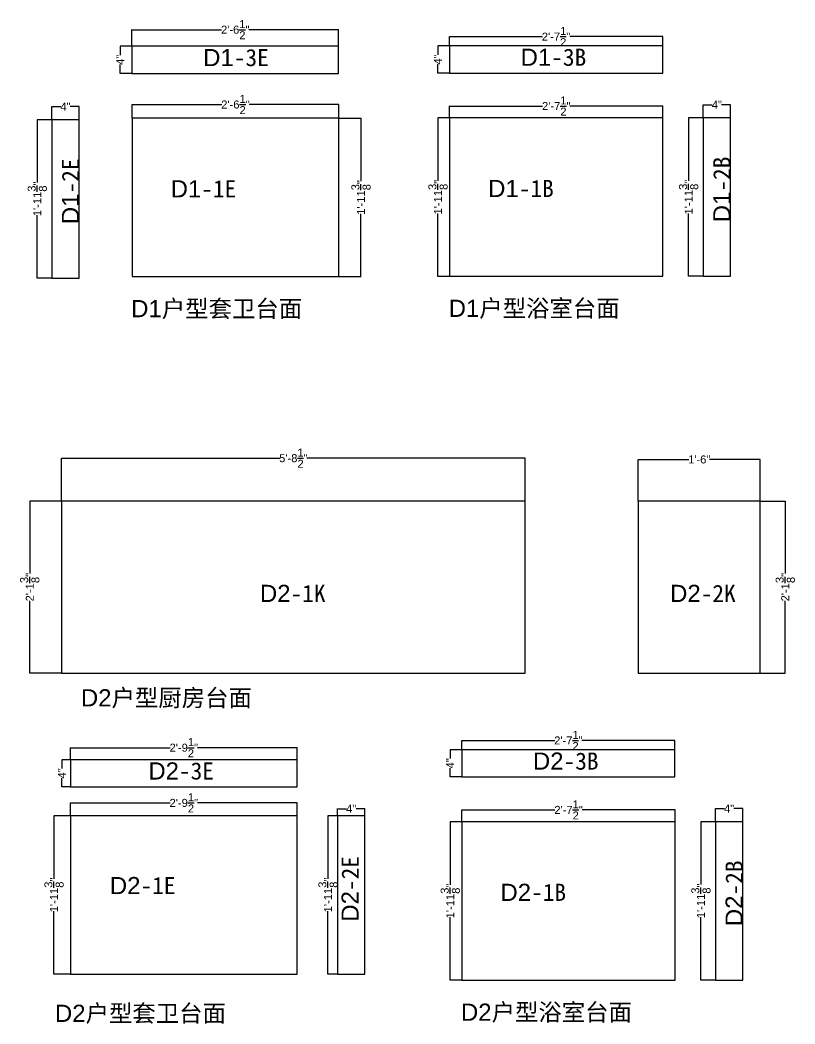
# Model space of a CAD drawing. Header units: inches. Extents: x -997106 to 39633, y -30199 to 1961.
# Drawn here: x 1271 to 4178, y -26053 to -22289 of the extents above; entities that cross this region are included whole.
import ezdxf

# ---------------------------------------------------------------- set-up
doc = ezdxf.new("R2010")
doc.units = ezdxf.units.IN
doc.header["$MEASUREMENT"] = 0
doc.layers.get('Defpoints').update_dxf_attribs({"color": 3})
doc.layers.add('编号', color=10, linetype='Continuous', plot=False)
doc.styles.get("Standard").update_dxf_attribs({"font": 'arial.ttf'})
doc.dimstyles.get("Standard").update_dxf_attribs({"dimtxt": 30, "dimasz": 1, "dimexe": 0.18, "dimexo": 0.0625, "dimgap": 0.09, "dimtad": 0, "dimtoh": 1, "dimdec": 4, "dimlfac": 0.03937, "dimzin": 0, "dimdsep": 46, "dimlunit": 4, "dimtxsty": 'Standard', "dimblk": 'ARCHTICK', "dimcen": 1, "dimadec": 0, "dimazin": 0, "dimtfac": 1, "dimtdec": 4, "dimtix": 1, "dimtofl": 0, "dimtmove": 2, "dimatfit": 3, "dimldrblk": 'ARCHTICK', "dimfxl": 1, "dimtolj": 1, "dimtzin": 0, "dimarcsym": 0})

# ---------------------------------------------------------------- blocks, each defined once
blk = doc.blocks.new('_ArchTick')
at = {"color": 0, "linetype": 'ByBlock', "const_width": 0.15}
blk.add_lwpolyline([(-0.5, -0.5), (0.5, 0.5)], dxfattribs=at)
blk = doc.blocks.new('*D432')
at = {"color": 0, "lineweight": -2, "transparency": 16777216}
for p, q in [((1426.1, -24092.4), (1426.1, -23931.2)), ((1426.1, -23931.4), (2245.2, -23931.4)), ((3166.1, -23931.4), (2347, -23931.4)), ((3166.1, -24092.4), (3166.1, -23931.2))]:
    blk.add_line(p, q, dxfattribs=at)
at = {"layer": 'Defpoints', "color": 0, "transparency": 16777216}
for p in [(3166.1, -23931.4), (1426.1, -24092.5), (3166.1, -24092.5)]:
    blk.add_point(p, dxfattribs=at)
at = {"color": 0, "lineweight": -2, "transparency": 16777216, "rotation": 180}
blk.add_blockref('_ArchTick', (1426.1, -23931.4), dxfattribs=at)
at = {"color": 0, "lineweight": -2, "transparency": 16777216}
blk.add_blockref('_ArchTick', (3166.1, -23931.4), dxfattribs=at)
at = {"color": 0, "transparency": 16777216, "insert": (2296.1, -23931.4), "char_height": 30, "attachment_point": 5}
blk.add_mtext('\\A1;5\'-8{\\H1x;\\S1/2;}"', dxfattribs=at)
blk = doc.blocks.new('*D433')
at = {"color": 0, "lineweight": -2, "transparency": 16777216}
for p, q in [((1426.1, -24092.5), (1306.9, -24092.5)), ((1307.1, -24092.5), (1307.1, -24363.9)), ((1307.1, -24737.5), (1307.1, -24466.1)), ((1426.1, -24737.5), (1306.9, -24737.5))]:
    blk.add_line(p, q, dxfattribs=at)
at = {"layer": 'Defpoints', "color": 0, "transparency": 16777216}
for p in [(1426.1, -24092.5), (1307.1, -24737.5), (1426.1, -24737.5)]:
    blk.add_point(p, dxfattribs=at)
at = {"color": 0, "lineweight": -2, "transparency": 16777216}
for p, rotation in [((1307.1, -24092.5), 90), ((1307.1, -24737.5), 270)]:
    blk.add_blockref('_ArchTick', p, dxfattribs=dict(at, rotation=rotation))
at = {"color": 0, "transparency": 16777216, "insert": (1307.1, -24415), "char_height": 30, "attachment_point": 5, "rotation": 90}
blk.add_mtext('\\A1;2\'-1{\\H1x;\\S3/8;}"', dxfattribs=at)
blk = doc.blocks.new('*D434')
at = {"color": 0, "lineweight": -2, "transparency": 16777216}
for p, q in [((3590.3, -24092.4), (3590.3, -23936.2)), ((3590.3, -23936.4), (3780.2, -23936.4)), ((4047.3, -23936.4), (3857.3, -23936.4)), ((4047.3, -24092.4), (4047.3, -23936.2))]:
    blk.add_line(p, q, dxfattribs=at)
at = {"layer": 'Defpoints', "color": 0, "transparency": 16777216}
for p in [(4047.3, -23936.4), (3590.3, -24092.5), (4047.3, -24092.5)]:
    blk.add_point(p, dxfattribs=at)
at = {"color": 0, "lineweight": -2, "transparency": 16777216, "rotation": 180}
blk.add_blockref('_ArchTick', (3590.3, -23936.4), dxfattribs=at)
at = {"color": 0, "lineweight": -2, "transparency": 16777216}
blk.add_blockref('_ArchTick', (4047.3, -23936.4), dxfattribs=at)
at = {"color": 0, "transparency": 16777216, "insert": (3818.8, -23936.4), "char_height": 30, "attachment_point": 5}
blk.add_mtext('\\A1;1\'-6"', dxfattribs=at)
blk = doc.blocks.new('*D435')
at = {"color": 0, "lineweight": -2, "transparency": 16777216}
for p, q in [((4047.3, -24092.5), (4141.7, -24092.5)), ((4141.5, -24092.5), (4141.5, -24363.9)), ((4141.5, -24737.5), (4141.5, -24466.1)), ((4047.3, -24737.5), (4141.7, -24737.5))]:
    blk.add_line(p, q, dxfattribs=at)
at = {"layer": 'Defpoints', "color": 0, "transparency": 16777216}
for p in [(4047.3, -24092.5), (4047.3, -24737.5), (4141.5, -24737.5)]:
    blk.add_point(p, dxfattribs=at)
at = {"color": 0, "lineweight": -2, "transparency": 16777216}
for p, rotation in [((4141.5, -24092.5), 90), ((4141.5, -24737.5), 270)]:
    blk.add_blockref('_ArchTick', p, dxfattribs=dict(at, rotation=rotation))
at = {"color": 0, "transparency": 16777216, "insert": (4141.5, -24415), "char_height": 30, "attachment_point": 5, "rotation": 90}
blk.add_mtext('\\A1;2\'-1{\\H1x;\\S3/8;}"', dxfattribs=at)
blk = doc.blocks.new('*D526')
at = {"color": 0, "lineweight": -2, "transparency": 16777216}
for p, q in [((1459.4, -25272.1), (1397.8, -25272.1)), ((1398, -25272.1), (1398, -25508.1)), ((1398, -25866.1), (1398, -25630.2)), ((1459.4, -25866.1), (1397.8, -25866.1))]:
    blk.add_line(p, q, dxfattribs=at)
at = {"layer": 'Defpoints', "color": 0, "transparency": 16777216}
for p in [(1459.5, -25272.1), (1398, -25866.1), (1459.5, -25866.1)]:
    blk.add_point(p, dxfattribs=at)
at = {"color": 0, "lineweight": -2, "transparency": 16777216}
for p, rotation in [((1398, -25272.1), 90), ((1398, -25866.1), 270)]:
    blk.add_blockref('_ArchTick', p, dxfattribs=dict(at, rotation=rotation))
at = {"color": 0, "transparency": 16777216, "insert": (1398, -25569.1), "char_height": 30, "attachment_point": 5, "rotation": 90}
blk.add_mtext('\\A1;1\'-11{\\H1x;\\S3/8;}"', dxfattribs=at)
blk = doc.blocks.new('*D527')
at = {"color": 0, "lineweight": -2, "transparency": 16777216}
for p, q in [((1459.5, -25272.1), (1459.5, -25223.7)), ((1459.5, -25223.9), (1833.8, -25223.9)), ((2310.5, -25223.9), (1936.1, -25223.9)), ((2310.5, -25272.1), (2310.5, -25223.7))]:
    blk.add_line(p, q, dxfattribs=at)
at = {"layer": 'Defpoints', "color": 0, "transparency": 16777216}
for p in [(2310.5, -25223.9), (1459.5, -25272.1), (2310.5, -25272.1)]:
    blk.add_point(p, dxfattribs=at)
at = {"color": 0, "lineweight": -2, "transparency": 16777216, "rotation": 180}
blk.add_blockref('_ArchTick', (1459.5, -25223.9), dxfattribs=at)
at = {"color": 0, "lineweight": -2, "transparency": 16777216}
blk.add_blockref('_ArchTick', (2310.5, -25223.9), dxfattribs=at)
at = {"color": 0, "transparency": 16777216, "insert": (1885, -25223.9), "char_height": 30, "attachment_point": 5}
blk.add_mtext('\\A1;2\'-9{\\H1x;\\S1/2;}"', dxfattribs=at)
blk = doc.blocks.new('*D528')
at = {"color": 0, "lineweight": -2, "transparency": 16777216}
for p, q in [((2462.1, -25272.1), (2462.1, -25245.5)), ((2462.1, -25245.6), (2495.2, -25245.6)), ((2564.1, -25245.6), (2531.1, -25245.6)), ((2564.1, -25272.1), (2564.1, -25245.5))]:
    blk.add_line(p, q, dxfattribs=at)
at = {"layer": 'Defpoints', "color": 0, "transparency": 16777216}
for p in [(2564.1, -25245.6), (2462.1, -25272.2), (2564.1, -25272.2)]:
    blk.add_point(p, dxfattribs=at)
at = {"color": 0, "lineweight": -2, "transparency": 16777216, "rotation": 180}
blk.add_blockref('_ArchTick', (2462.1, -25245.6), dxfattribs=at)
at = {"color": 0, "lineweight": -2, "transparency": 16777216}
blk.add_blockref('_ArchTick', (2564.1, -25245.6), dxfattribs=at)
at = {"color": 0, "transparency": 16777216, "insert": (2513.1, -25245.6), "char_height": 30, "attachment_point": 5}
blk.add_mtext('\\A1;4"', dxfattribs=at)
blk = doc.blocks.new('*D529')
at = {"color": 0, "lineweight": -2, "transparency": 16777216}
for p, q in [((2462.1, -25272.2), (2425.8, -25272.2)), ((2426, -25272.2), (2426, -25508.1)), ((2426, -25866.2), (2426, -25630.3)), ((2462.1, -25866.2), (2425.8, -25866.2))]:
    blk.add_line(p, q, dxfattribs=at)
at = {"layer": 'Defpoints', "color": 0, "transparency": 16777216}
for p in [(2462.1, -25272.2), (2426, -25866.2), (2462.1, -25866.2)]:
    blk.add_point(p, dxfattribs=at)
at = {"color": 0, "lineweight": -2, "transparency": 16777216}
for p, rotation in [((2426, -25272.2), 90), ((2426, -25866.2), 270)]:
    blk.add_blockref('_ArchTick', p, dxfattribs=dict(at, rotation=rotation))
at = {"color": 0, "transparency": 16777216, "insert": (2426, -25569.2), "char_height": 30, "attachment_point": 5, "rotation": 90}
blk.add_mtext('\\A1;1\'-11{\\H1x;\\S3/8;}"', dxfattribs=at)
blk = doc.blocks.new('*D530')
at = {"color": 0, "lineweight": -2, "transparency": 16777216}
for p, q in [((1459.4, -25062.3), (1427.6, -25062.3)), ((1427.8, -25062.3), (1427.8, -25095.3)), ((1427.8, -25164.3), (1427.8, -25131.2)), ((1459.4, -25164.3), (1427.6, -25164.3))]:
    blk.add_line(p, q, dxfattribs=at)
at = {"layer": 'Defpoints', "color": 0, "transparency": 16777216}
for p in [(1459.5, -25062.3), (1427.8, -25164.3), (1459.5, -25164.3)]:
    blk.add_point(p, dxfattribs=at)
at = {"color": 0, "lineweight": -2, "transparency": 16777216}
for p, rotation in [((1427.8, -25062.3), 90), ((1427.8, -25164.3), 270)]:
    blk.add_blockref('_ArchTick', p, dxfattribs=dict(at, rotation=rotation))
at = {"color": 0, "transparency": 16777216, "insert": (1427.8, -25113.3), "char_height": 30, "attachment_point": 5, "rotation": 90}
blk.add_mtext('\\A1;4"', dxfattribs=at)
blk = doc.blocks.new('*D531')
at = {"color": 0, "lineweight": -2, "transparency": 16777216}
for p, q in [((1459.5, -25062.2), (1459.5, -25016.7)), ((1459.5, -25016.9), (1833.8, -25016.9)), ((2310.5, -25016.9), (1936.1, -25016.9)), ((2310.5, -25062.2), (2310.5, -25016.7))]:
    blk.add_line(p, q, dxfattribs=at)
at = {"layer": 'Defpoints', "color": 0, "transparency": 16777216}
for p in [(2310.5, -25016.9), (1459.5, -25062.3), (2310.5, -25062.3)]:
    blk.add_point(p, dxfattribs=at)
at = {"color": 0, "lineweight": -2, "transparency": 16777216, "rotation": 180}
blk.add_blockref('_ArchTick', (1459.5, -25016.9), dxfattribs=at)
at = {"color": 0, "lineweight": -2, "transparency": 16777216}
blk.add_blockref('_ArchTick', (2310.5, -25016.9), dxfattribs=at)
at = {"color": 0, "transparency": 16777216, "insert": (1885, -25016.9), "char_height": 30, "attachment_point": 5}
blk.add_mtext('\\A1;2\'-9{\\H1x;\\S1/2;}"', dxfattribs=at)
blk = doc.blocks.new('*D532')
at = {"color": 0, "lineweight": -2, "transparency": 16777216}
for p, q in [((1459.4, -25272.1), (1397.8, -25272.1)), ((1398, -25272.1), (1398, -25508.1)), ((1398, -25866.1), (1398, -25630.2)), ((1459.4, -25866.1), (1397.8, -25866.1))]:
    blk.add_line(p, q, dxfattribs=at)
at = {"layer": 'Defpoints', "color": 0, "transparency": 16777216}
for p in [(1459.5, -25272.1), (1398, -25866.1), (1459.5, -25866.1)]:
    blk.add_point(p, dxfattribs=at)
at = {"color": 0, "lineweight": -2, "transparency": 16777216}
for p, rotation in [((1398, -25272.1), 90), ((1398, -25866.1), 270)]:
    blk.add_blockref('_ArchTick', p, dxfattribs=dict(at, rotation=rotation))
at = {"color": 0, "transparency": 16777216, "insert": (1398, -25569.1), "char_height": 30, "attachment_point": 5, "rotation": 90}
blk.add_mtext('\\A1;1\'-11{\\H1x;\\S3/8;}"', dxfattribs=at)
blk = doc.blocks.new('*D533')
at = {"color": 0, "lineweight": -2, "transparency": 16777216}
for p, q in [((1459.5, -25272.1), (1459.5, -25223.7)), ((1459.5, -25223.9), (1833.8, -25223.9)), ((2310.5, -25223.9), (1936.1, -25223.9)), ((2310.5, -25272.1), (2310.5, -25223.7))]:
    blk.add_line(p, q, dxfattribs=at)
at = {"layer": 'Defpoints', "color": 0, "transparency": 16777216}
for p in [(2310.5, -25223.9), (1459.5, -25272.1), (2310.5, -25272.1)]:
    blk.add_point(p, dxfattribs=at)
at = {"color": 0, "lineweight": -2, "transparency": 16777216, "rotation": 180}
blk.add_blockref('_ArchTick', (1459.5, -25223.9), dxfattribs=at)
at = {"color": 0, "lineweight": -2, "transparency": 16777216}
blk.add_blockref('_ArchTick', (2310.5, -25223.9), dxfattribs=at)
at = {"color": 0, "transparency": 16777216, "insert": (1885, -25223.9), "char_height": 30, "attachment_point": 5}
blk.add_mtext('\\A1;2\'-9{\\H1x;\\S1/2;}"', dxfattribs=at)
blk = doc.blocks.new('*D534')
at = {"color": 0, "lineweight": -2, "transparency": 16777216}
for p, q in [((2462.1, -25272.1), (2462.1, -25245.5)), ((2462.1, -25245.6), (2495.2, -25245.6)), ((2564.1, -25245.6), (2531.1, -25245.6)), ((2564.1, -25272.1), (2564.1, -25245.5))]:
    blk.add_line(p, q, dxfattribs=at)
at = {"layer": 'Defpoints', "color": 0, "transparency": 16777216}
for p in [(2564.1, -25245.6), (2462.1, -25272.2), (2564.1, -25272.2)]:
    blk.add_point(p, dxfattribs=at)
at = {"color": 0, "lineweight": -2, "transparency": 16777216, "rotation": 180}
blk.add_blockref('_ArchTick', (2462.1, -25245.6), dxfattribs=at)
at = {"color": 0, "lineweight": -2, "transparency": 16777216}
blk.add_blockref('_ArchTick', (2564.1, -25245.6), dxfattribs=at)
at = {"color": 0, "transparency": 16777216, "insert": (2513.1, -25245.6), "char_height": 30, "attachment_point": 5}
blk.add_mtext('\\A1;4"', dxfattribs=at)
blk = doc.blocks.new('*D535')
at = {"color": 0, "lineweight": -2, "transparency": 16777216}
for p, q in [((2462.1, -25272.2), (2425.8, -25272.2)), ((2426, -25272.2), (2426, -25508.1)), ((2426, -25866.2), (2426, -25630.3)), ((2462.1, -25866.2), (2425.8, -25866.2))]:
    blk.add_line(p, q, dxfattribs=at)
at = {"layer": 'Defpoints', "color": 0, "transparency": 16777216}
for p in [(2462.1, -25272.2), (2426, -25866.2), (2462.1, -25866.2)]:
    blk.add_point(p, dxfattribs=at)
at = {"color": 0, "lineweight": -2, "transparency": 16777216}
for p, rotation in [((2426, -25272.2), 90), ((2426, -25866.2), 270)]:
    blk.add_blockref('_ArchTick', p, dxfattribs=dict(at, rotation=rotation))
at = {"color": 0, "transparency": 16777216, "insert": (2426, -25569.2), "char_height": 30, "attachment_point": 5, "rotation": 90}
blk.add_mtext('\\A1;1\'-11{\\H1x;\\S3/8;}"', dxfattribs=at)
blk = doc.blocks.new('*D536')
at = {"color": 0, "lineweight": -2, "transparency": 16777216}
for p, q in [((1459.4, -25062.3), (1427.6, -25062.3)), ((1427.8, -25062.3), (1427.8, -25095.3)), ((1427.8, -25164.3), (1427.8, -25131.2)), ((1459.4, -25164.3), (1427.6, -25164.3))]:
    blk.add_line(p, q, dxfattribs=at)
at = {"layer": 'Defpoints', "color": 0, "transparency": 16777216}
for p in [(1459.5, -25062.3), (1427.8, -25164.3), (1459.5, -25164.3)]:
    blk.add_point(p, dxfattribs=at)
at = {"color": 0, "lineweight": -2, "transparency": 16777216}
for p, rotation in [((1427.8, -25062.3), 90), ((1427.8, -25164.3), 270)]:
    blk.add_blockref('_ArchTick', p, dxfattribs=dict(at, rotation=rotation))
at = {"color": 0, "transparency": 16777216, "insert": (1427.8, -25113.3), "char_height": 30, "attachment_point": 5, "rotation": 90}
blk.add_mtext('\\A1;4"', dxfattribs=at)
blk = doc.blocks.new('*D537')
at = {"color": 0, "lineweight": -2, "transparency": 16777216}
for p, q in [((1459.5, -25062.2), (1459.5, -25016.7)), ((1459.5, -25016.9), (1833.8, -25016.9)), ((2310.5, -25016.9), (1936.1, -25016.9)), ((2310.5, -25062.2), (2310.5, -25016.7))]:
    blk.add_line(p, q, dxfattribs=at)
at = {"layer": 'Defpoints', "color": 0, "transparency": 16777216}
for p in [(2310.5, -25016.9), (1459.5, -25062.3), (2310.5, -25062.3)]:
    blk.add_point(p, dxfattribs=at)
at = {"color": 0, "lineweight": -2, "transparency": 16777216, "rotation": 180}
blk.add_blockref('_ArchTick', (1459.5, -25016.9), dxfattribs=at)
at = {"color": 0, "lineweight": -2, "transparency": 16777216}
blk.add_blockref('_ArchTick', (2310.5, -25016.9), dxfattribs=at)
at = {"color": 0, "transparency": 16777216, "insert": (1885, -25016.9), "char_height": 30, "attachment_point": 5}
blk.add_mtext('\\A1;2\'-9{\\H1x;\\S1/2;}"', dxfattribs=at)
blk = doc.blocks.new('*D598')
at = {"color": 0, "lineweight": -2, "transparency": 16777216}
for p, q in [((1691.3, -22656.7), (1691.3, -22605.1)), ((1691.3, -22605.3), (2027.6, -22605.3)), ((2466.3, -22605.3), (2129.9, -22605.3)), ((2466.3, -22656.7), (2466.3, -22605.1))]:
    blk.add_line(p, q, dxfattribs=at)
at = {"layer": 'Defpoints', "color": 0, "transparency": 16777216}
for p in [(2466.3, -22605.3), (1691.3, -22656.8), (2466.3, -22656.8)]:
    blk.add_point(p, dxfattribs=at)
at = {"color": 0, "lineweight": -2, "transparency": 16777216, "rotation": 180}
blk.add_blockref('_ArchTick', (1691.3, -22605.3), dxfattribs=at)
at = {"color": 0, "lineweight": -2, "transparency": 16777216}
blk.add_blockref('_ArchTick', (2466.3, -22605.3), dxfattribs=at)
at = {"color": 0, "transparency": 16777216, "insert": (2078.8, -22605.3), "char_height": 30, "attachment_point": 5}
blk.add_mtext('\\A1;2\'-6{\\H1x;\\S1/2;}"', dxfattribs=at)
blk = doc.blocks.new('*D599')
at = {"color": 0, "lineweight": -2, "transparency": 16777216}
for p, q in [((2466.4, -22656.8), (2550, -22656.8)), ((2549.8, -22656.8), (2549.8, -22892.7)), ((2549.8, -23250.8), (2549.8, -23014.9)), ((2466.4, -23250.8), (2550, -23250.8))]:
    blk.add_line(p, q, dxfattribs=at)
at = {"layer": 'Defpoints', "color": 0, "transparency": 16777216}
for p in [(2466.3, -22656.8), (2466.3, -23250.8), (2549.8, -23250.8)]:
    blk.add_point(p, dxfattribs=at)
at = {"color": 0, "lineweight": -2, "transparency": 16777216}
for p, rotation in [((2549.8, -22656.8), 90), ((2549.8, -23250.8), 270)]:
    blk.add_blockref('_ArchTick', p, dxfattribs=dict(at, rotation=rotation))
at = {"color": 0, "transparency": 16777216, "insert": (2549.8, -22953.8), "char_height": 30, "attachment_point": 5, "rotation": 90}
blk.add_mtext('\\A1;1\'-11{\\H1x;\\S3/8;}"', dxfattribs=at)
blk = doc.blocks.new('*D600')
at = {"color": 0, "lineweight": -2, "transparency": 16777216}
for p, q in [((1390.1, -22662.2), (1335, -22662.2)), ((1335.2, -22662.2), (1335.2, -22898.1)), ((1335.2, -23256.2), (1335.2, -23020.3)), ((1390.1, -23256.2), (1335, -23256.2))]:
    blk.add_line(p, q, dxfattribs=at)
at = {"layer": 'Defpoints', "color": 0, "transparency": 16777216}
for p in [(1390.1, -22662.2), (1335.2, -23256.2), (1390.1, -23256.2)]:
    blk.add_point(p, dxfattribs=at)
at = {"color": 0, "lineweight": -2, "transparency": 16777216}
for p, rotation in [((1335.2, -22662.2), 90), ((1335.2, -23256.2), 270)]:
    blk.add_blockref('_ArchTick', p, dxfattribs=dict(at, rotation=rotation))
at = {"color": 0, "transparency": 16777216, "insert": (1335.2, -22959.2), "char_height": 30, "attachment_point": 5, "rotation": 90}
blk.add_mtext('\\A1;1\'-11{\\H1x;\\S3/8;}"', dxfattribs=at)
blk = doc.blocks.new('*D601')
at = {"color": 0, "lineweight": -2, "transparency": 16777216}
for p, q in [((1390.1, -22662.1), (1390.1, -22612.9)), ((1390.1, -22613.1), (1423.2, -22613.1)), ((1492.1, -22613.1), (1459.1, -22613.1)), ((1492.1, -22662.1), (1492.1, -22612.9))]:
    blk.add_line(p, q, dxfattribs=at)
at = {"layer": 'Defpoints', "color": 0, "transparency": 16777216}
for p in [(1492.1, -22613.1), (1390.1, -22662.2), (1492.1, -22662.2)]:
    blk.add_point(p, dxfattribs=at)
at = {"color": 0, "lineweight": -2, "transparency": 16777216, "rotation": 180}
blk.add_blockref('_ArchTick', (1390.1, -22613.1), dxfattribs=at)
at = {"color": 0, "lineweight": -2, "transparency": 16777216}
blk.add_blockref('_ArchTick', (1492.1, -22613.1), dxfattribs=at)
at = {"color": 0, "transparency": 16777216, "insert": (1441.1, -22613.1), "char_height": 30, "attachment_point": 5}
blk.add_mtext('\\A1;4"', dxfattribs=at)
blk = doc.blocks.new('*D602')
at = {"color": 0, "lineweight": -2, "transparency": 16777216}
for p, q in [((1690.5, -22386.7), (1646.5, -22386.7)), ((1646.7, -22386.7), (1646.7, -22419.7)), ((1646.7, -22488.7), (1646.7, -22455.6)), ((1690.5, -22488.7), (1646.5, -22488.7))]:
    blk.add_line(p, q, dxfattribs=at)
at = {"layer": 'Defpoints', "color": 0, "transparency": 16777216}
for p in [(1690.6, -22386.7), (1646.7, -22488.7), (1690.6, -22488.7)]:
    blk.add_point(p, dxfattribs=at)
at = {"color": 0, "lineweight": -2, "transparency": 16777216}
for p, rotation in [((1646.7, -22386.7), 90), ((1646.7, -22488.7), 270)]:
    blk.add_blockref('_ArchTick', p, dxfattribs=dict(at, rotation=rotation))
at = {"color": 0, "transparency": 16777216, "insert": (1646.7, -22437.7), "char_height": 30, "attachment_point": 5, "rotation": 90}
blk.add_mtext('\\A1;4"', dxfattribs=at)
blk = doc.blocks.new('*D603')
at = {"color": 0, "lineweight": -2, "transparency": 16777216}
for p, q in [((1690.6, -22386.6), (1690.6, -22324.6)), ((1690.6, -22324.7), (2026.9, -22324.7)), ((2465.6, -22324.7), (2129.2, -22324.7)), ((2465.6, -22386.6), (2465.6, -22324.6))]:
    blk.add_line(p, q, dxfattribs=at)
at = {"layer": 'Defpoints', "color": 0, "transparency": 16777216}
for p in [(2465.6, -22324.7), (1690.6, -22386.7), (2465.6, -22386.7)]:
    blk.add_point(p, dxfattribs=at)
at = {"color": 0, "lineweight": -2, "transparency": 16777216, "rotation": 180}
blk.add_blockref('_ArchTick', (1690.6, -22324.7), dxfattribs=at)
at = {"color": 0, "lineweight": -2, "transparency": 16777216}
blk.add_blockref('_ArchTick', (2465.6, -22324.7), dxfattribs=at)
at = {"color": 0, "transparency": 16777216, "insert": (2078.1, -22324.7), "char_height": 30, "attachment_point": 5}
blk.add_mtext('\\A1;2\'-6{\\H1x;\\S1/2;}"', dxfattribs=at)
blk = doc.blocks.new('*D1304')
at = {"color": 0, "lineweight": -2, "transparency": 16777216}
for p, q in [((3833.9, -22655.3), (3778.9, -22655.3)), ((3779, -22655.3), (3779, -22891.2)), ((3779, -23249.3), (3779, -23013.4)), ((3833.9, -23249.3), (3778.9, -23249.3))]:
    blk.add_line(p, q, dxfattribs=at)
at = {"layer": 'Defpoints', "color": 0, "transparency": 16777216}
for p in [(3834, -22655.3), (3779, -23249.3), (3834, -23249.3)]:
    blk.add_point(p, dxfattribs=at)
at = {"color": 0, "lineweight": -2, "transparency": 16777216}
for p, rotation in [((3779, -22655.3), 90), ((3779, -23249.3), 270)]:
    blk.add_blockref('_ArchTick', p, dxfattribs=dict(at, rotation=rotation))
at = {"color": 0, "transparency": 16777216, "insert": (3779, -22952.3), "char_height": 30, "attachment_point": 5, "rotation": 90}
blk.add_mtext('\\A1;1\'-11{\\H1x;\\S3/8;}"', dxfattribs=at)
blk = doc.blocks.new('*D1305')
at = {"color": 0, "lineweight": -2, "transparency": 16777216}
for p, q in [((3834, -22655.3), (3834, -22606)), ((3834, -22606.2), (3867, -22606.2)), ((3936, -22606.2), (3902.9, -22606.2)), ((3936, -22655.3), (3936, -22606))]:
    blk.add_line(p, q, dxfattribs=at)
at = {"layer": 'Defpoints', "color": 0, "transparency": 16777216}
for p in [(3936, -22606.2), (3834, -22655.3), (3936, -22655.3)]:
    blk.add_point(p, dxfattribs=at)
at = {"color": 0, "lineweight": -2, "transparency": 16777216, "rotation": 180}
blk.add_blockref('_ArchTick', (3834, -22606.2), dxfattribs=at)
at = {"color": 0, "lineweight": -2, "transparency": 16777216}
blk.add_blockref('_ArchTick', (3936, -22606.2), dxfattribs=at)
at = {"color": 0, "transparency": 16777216, "insert": (3885, -22606.2), "char_height": 30, "attachment_point": 5}
blk.add_mtext('\\A1;4"', dxfattribs=at)
blk = doc.blocks.new('*D1306')
at = {"color": 0, "lineweight": -2, "transparency": 16777216}
for p, q in [((2882.5, -22655.5), (2882.5, -22610.8)), ((2882.5, -22611), (3231.3, -22611)), ((3682.5, -22611), (3333.6, -22611)), ((3682.5, -22655.5), (3682.5, -22610.8))]:
    blk.add_line(p, q, dxfattribs=at)
at = {"layer": 'Defpoints', "color": 0, "transparency": 16777216}
for p in [(3682.5, -22611), (2882.5, -22655.6), (3682.5, -22655.6)]:
    blk.add_point(p, dxfattribs=at)
at = {"color": 0, "lineweight": -2, "transparency": 16777216, "rotation": 180}
blk.add_blockref('_ArchTick', (2882.5, -22611), dxfattribs=at)
at = {"color": 0, "lineweight": -2, "transparency": 16777216}
blk.add_blockref('_ArchTick', (3682.5, -22611), dxfattribs=at)
at = {"color": 0, "transparency": 16777216, "insert": (3282.5, -22611), "char_height": 30, "attachment_point": 5}
blk.add_mtext('\\A1;2\'-7{\\H1x;\\S1/2;}"', dxfattribs=at)
blk = doc.blocks.new('*D1307')
at = {"color": 0, "lineweight": -2, "transparency": 16777216}
for p, q in [((2882.4, -22655.6), (2838.5, -22655.6)), ((2838.7, -22655.6), (2838.7, -22891.5)), ((2838.7, -23249.6), (2838.7, -23013.7)), ((2882.4, -23249.6), (2838.5, -23249.6))]:
    blk.add_line(p, q, dxfattribs=at)
at = {"layer": 'Defpoints', "color": 0, "transparency": 16777216}
for p in [(2882.5, -22655.6), (2838.7, -23249.6), (2882.5, -23249.6)]:
    blk.add_point(p, dxfattribs=at)
at = {"color": 0, "lineweight": -2, "transparency": 16777216}
for p, rotation in [((2838.7, -22655.6), 90), ((2838.7, -23249.6), 270)]:
    blk.add_blockref('_ArchTick', p, dxfattribs=dict(at, rotation=rotation))
at = {"color": 0, "transparency": 16777216, "insert": (2838.7, -22952.6), "char_height": 30, "attachment_point": 5, "rotation": 90}
blk.add_mtext('\\A1;1\'-11{\\H1x;\\S3/8;}"', dxfattribs=at)
blk = doc.blocks.new('*D1308')
at = {"color": 0, "lineweight": -2, "transparency": 16777216}
for p, q in [((2881.7, -22385.4), (2838, -22385.4)), ((2838.2, -22385.4), (2838.2, -22418.5)), ((2838.2, -22487.4), (2838.2, -22454.4)), ((2881.7, -22487.4), (2838, -22487.4))]:
    blk.add_line(p, q, dxfattribs=at)
at = {"layer": 'Defpoints', "color": 0, "transparency": 16777216}
for p in [(2881.7, -22385.4), (2838.2, -22487.4), (2881.7, -22487.4)]:
    blk.add_point(p, dxfattribs=at)
at = {"color": 0, "lineweight": -2, "transparency": 16777216}
for p, rotation in [((2838.2, -22385.4), 90), ((2838.2, -22487.4), 270)]:
    blk.add_blockref('_ArchTick', p, dxfattribs=dict(at, rotation=rotation))
at = {"color": 0, "transparency": 16777216, "insert": (2838.2, -22436.4), "char_height": 30, "attachment_point": 5, "rotation": 90}
blk.add_mtext('\\A1;4"', dxfattribs=at)
blk = doc.blocks.new('*D1309')
at = {"color": 0, "lineweight": -2, "transparency": 16777216}
for p, q in [((2881.7, -22385.4), (2881.7, -22350.6)), ((2881.7, -22350.8), (3230.6, -22350.8)), ((3681.7, -22350.8), (3332.9, -22350.8)), ((3681.7, -22385.4), (3681.7, -22350.6))]:
    blk.add_line(p, q, dxfattribs=at)
at = {"layer": 'Defpoints', "color": 0, "transparency": 16777216}
for p in [(3681.7, -22350.8), (2881.7, -22385.4), (3681.7, -22385.4)]:
    blk.add_point(p, dxfattribs=at)
at = {"color": 0, "lineweight": -2, "transparency": 16777216, "rotation": 180}
blk.add_blockref('_ArchTick', (2881.7, -22350.8), dxfattribs=at)
at = {"color": 0, "lineweight": -2, "transparency": 16777216}
blk.add_blockref('_ArchTick', (3681.7, -22350.8), dxfattribs=at)
at = {"color": 0, "transparency": 16777216, "insert": (3281.7, -22350.8), "char_height": 30, "attachment_point": 5}
blk.add_mtext('\\A1;2\'-7{\\H1x;\\S1/2;}"', dxfattribs=at)
blk = doc.blocks.new('*D1310')
at = {"color": 0, "lineweight": -2, "transparency": 16777216}
for p, q in [((3880.1, -25294.4), (3825, -25294.4)), ((3825.2, -25294.4), (3825.2, -25530.3)), ((3825.2, -25888.4), (3825.2, -25652.5)), ((3880.1, -25888.4), (3825, -25888.4))]:
    blk.add_line(p, q, dxfattribs=at)
at = {"layer": 'Defpoints', "color": 0, "transparency": 16777216}
for p in [(3880.1, -25294.4), (3825.2, -25888.4), (3880.1, -25888.4)]:
    blk.add_point(p, dxfattribs=at)
at = {"color": 0, "lineweight": -2, "transparency": 16777216}
for p, rotation in [((3825.2, -25294.4), 90), ((3825.2, -25888.4), 270)]:
    blk.add_blockref('_ArchTick', p, dxfattribs=dict(at, rotation=rotation))
at = {"color": 0, "transparency": 16777216, "insert": (3825.2, -25591.4), "char_height": 30, "attachment_point": 5, "rotation": 90}
blk.add_mtext('\\A1;1\'-11{\\H1x;\\S3/8;}"', dxfattribs=at)
blk = doc.blocks.new('*D1311')
at = {"color": 0, "lineweight": -2, "transparency": 16777216}
for p, q in [((3880.1, -25294.4), (3880.1, -25245.2)), ((3880.1, -25245.3), (3913.2, -25245.3)), ((3982.1, -25245.3), (3949.1, -25245.3)), ((3982.1, -25294.4), (3982.1, -25245.2))]:
    blk.add_line(p, q, dxfattribs=at)
at = {"layer": 'Defpoints', "color": 0, "transparency": 16777216}
for p in [(3982.1, -25245.3), (3880.1, -25294.4), (3982.1, -25294.4)]:
    blk.add_point(p, dxfattribs=at)
at = {"color": 0, "lineweight": -2, "transparency": 16777216, "rotation": 180}
blk.add_blockref('_ArchTick', (3880.1, -25245.3), dxfattribs=at)
at = {"color": 0, "lineweight": -2, "transparency": 16777216}
blk.add_blockref('_ArchTick', (3982.1, -25245.3), dxfattribs=at)
at = {"color": 0, "transparency": 16777216, "insert": (3931.1, -25245.3), "char_height": 30, "attachment_point": 5}
blk.add_mtext('\\A1;4"', dxfattribs=at)
blk = doc.blocks.new('*D1312')
at = {"color": 0, "lineweight": -2, "transparency": 16777216}
for p, q in [((2928.6, -25294.6), (2928.6, -25249.9)), ((2928.6, -25250.1), (3277.5, -25250.1)), ((3728.6, -25250.1), (3379.8, -25250.1)), ((3728.6, -25294.6), (3728.6, -25249.9))]:
    blk.add_line(p, q, dxfattribs=at)
at = {"layer": 'Defpoints', "color": 0, "transparency": 16777216}
for p in [(3728.6, -25250.1), (2928.6, -25294.7), (3728.6, -25294.7)]:
    blk.add_point(p, dxfattribs=at)
at = {"color": 0, "lineweight": -2, "transparency": 16777216, "rotation": 180}
blk.add_blockref('_ArchTick', (2928.6, -25250.1), dxfattribs=at)
at = {"color": 0, "lineweight": -2, "transparency": 16777216}
blk.add_blockref('_ArchTick', (3728.6, -25250.1), dxfattribs=at)
at = {"color": 0, "transparency": 16777216, "insert": (3328.6, -25250.1), "char_height": 30, "attachment_point": 5}
blk.add_mtext('\\A1;2\'-7{\\H1x;\\S1/2;}"', dxfattribs=at)
blk = doc.blocks.new('*D1313')
at = {"color": 0, "lineweight": -2, "transparency": 16777216}
for p, q in [((2928.5, -25294.7), (2884.6, -25294.7)), ((2884.8, -25294.7), (2884.8, -25530.6)), ((2884.8, -25888.7), (2884.8, -25652.8)), ((2928.5, -25888.7), (2884.6, -25888.7))]:
    blk.add_line(p, q, dxfattribs=at)
at = {"layer": 'Defpoints', "color": 0, "transparency": 16777216}
for p in [(2928.6, -25294.7), (2884.8, -25888.7), (2928.6, -25888.7)]:
    blk.add_point(p, dxfattribs=at)
at = {"color": 0, "lineweight": -2, "transparency": 16777216}
for p, rotation in [((2884.8, -25294.7), 90), ((2884.8, -25888.7), 270)]:
    blk.add_blockref('_ArchTick', p, dxfattribs=dict(at, rotation=rotation))
at = {"color": 0, "transparency": 16777216, "insert": (2884.8, -25591.7), "char_height": 30, "attachment_point": 5, "rotation": 90}
blk.add_mtext('\\A1;1\'-11{\\H1x;\\S3/8;}"', dxfattribs=at)
blk = doc.blocks.new('*D1314')
at = {"color": 0, "lineweight": -2, "transparency": 16777216}
for p, q in [((2927.8, -25024.5), (2884.2, -25024.5)), ((2884.3, -25024.5), (2884.3, -25057.6)), ((2884.3, -25126.5), (2884.3, -25093.5)), ((2927.8, -25126.5), (2884.2, -25126.5))]:
    blk.add_line(p, q, dxfattribs=at)
at = {"layer": 'Defpoints', "color": 0, "transparency": 16777216}
for p in [(2927.9, -25024.5), (2884.3, -25126.5), (2927.9, -25126.5)]:
    blk.add_point(p, dxfattribs=at)
at = {"color": 0, "lineweight": -2, "transparency": 16777216}
for p, rotation in [((2884.3, -25024.5), 90), ((2884.3, -25126.5), 270)]:
    blk.add_blockref('_ArchTick', p, dxfattribs=dict(at, rotation=rotation))
at = {"color": 0, "transparency": 16777216, "insert": (2884.3, -25075.5), "char_height": 30, "attachment_point": 5, "rotation": 90}
blk.add_mtext('\\A1;4"', dxfattribs=at)
blk = doc.blocks.new('*D1315')
at = {"color": 0, "lineweight": -2, "transparency": 16777216}
for p, q in [((2927.9, -25024.5), (2927.9, -24989.7)), ((2927.9, -24989.9), (3276.7, -24989.9)), ((3727.9, -24989.9), (3379, -24989.9)), ((3727.9, -25024.5), (3727.9, -24989.7))]:
    blk.add_line(p, q, dxfattribs=at)
at = {"layer": 'Defpoints', "color": 0, "transparency": 16777216}
for p in [(3727.9, -24989.9), (2927.9, -25024.5), (3727.9, -25024.5)]:
    blk.add_point(p, dxfattribs=at)
at = {"color": 0, "lineweight": -2, "transparency": 16777216, "rotation": 180}
blk.add_blockref('_ArchTick', (2927.9, -24989.9), dxfattribs=at)
at = {"color": 0, "lineweight": -2, "transparency": 16777216}
blk.add_blockref('_ArchTick', (3727.9, -24989.9), dxfattribs=at)
at = {"color": 0, "transparency": 16777216, "insert": (3327.9, -24989.9), "char_height": 30, "attachment_point": 5}
blk.add_mtext('\\A1;2\'-7{\\H1x;\\S1/2;}"', dxfattribs=at)

msp = doc.modelspace()

# ---------------------------------------------------------------- linework, layer by layer
for points in [[(1690.55423, -22488.65662), (2465.55423, -22488.65662), (2465.55423, -22386.65662), (1690.55423, -22386.65662)], [(2881.74402, -22487.43588), (3681.74402, -22487.43588), (3681.74402, -22385.43588), (2881.74402, -22385.43588)], [(1691.28752, -23250.78899), (2466.28752, -23250.78899), (2466.28752, -22656.78899), (1691.28752, -22656.78899)], [(2882.4773, -23249.56826), (3682.4773, -23249.56826), (3682.4773, -22655.56826), (2882.4773, -22655.56826)], [(3833.98319, -23249.32176), (3935.98319, -23249.32176), (3935.98319, -22655.32176), (3833.98319, -22655.32176)], [(1390.12986, -23256.20047), (1492.12986, -23256.20047), (1492.12986, -22662.20047), (1390.12986, -22662.20047)], [(1426.13791, -24737.47319), (3166.13791, -24737.47319), (3166.13791, -24092.47319), (1426.13791, -24092.47319)], [(3590.25206, -24737.47319), (4047.25206, -24737.47319), (4047.25206, -24092.47319), (3590.25206, -24092.47319)], [(2927.8792, -25126.54561), (3727.8792, -25126.54561), (3727.8792, -25024.54561), (2927.8792, -25024.54561)], [(1459.45752, -25164.2844), (2310.45752, -25164.2844), (2310.45752, -25062.2844), (1459.45752, -25062.2844)], [(1459.45752, -25866.14893), (2310.45752, -25866.14893), (2310.45752, -25272.14893), (1459.45752, -25272.14893)], [(2462.13307, -25866.19411), (2564.13307, -25866.19411), (2564.13307, -25272.19411), (2462.13307, -25272.19411)], [(2928.61249, -25888.67798), (3728.61249, -25888.67798), (3728.61249, -25294.67798), (2928.61249, -25294.67798)], [(3880.11838, -25888.43149), (3982.11838, -25888.43149), (3982.11838, -25294.43149), (3880.11838, -25294.43149)]]:
    msp.add_lwpolyline(points, close=True)

# ---------------------------------------------------------------- texts
at = {"char_height": 64.3508622, "attachment_point": 1}
for s, insert in [('D1{\\fSimSun|b0|i0|c134|p2;户型套卫台面}', (1687.48229, -23338.50585)), ('D1{\\fSimSun|b0|i0|c134|p2;户型浴室台面}', (2878.67207, -23337.28511)), ('D2{\\fSimSun|b0|i0|c134|p2;户型厨房台面}', (1498.90531, -24797.74193)), ('D2{\\fSimSun|b0|i0|c134|p2;户型套卫台面}', (1401.55717, -25980.7696)), ('D2{\\fSimSun|b0|i0|c134|p2;户型套卫台面}', (1401.55717, -25980.7696)), ('D2{\\fSimSun|b0|i0|c134|p2;户型浴室台面}', (2924.80726, -25976.39484))]:
    msp.add_mtext(s, dxfattribs=dict(at, insert=insert))
at = {"layer": '编号', "char_height": 64.3508622, "attachment_point": 1}
for s, insert in [('D1{\\fSimSun|b0|i0|c134|p2;-3E}', (1957.56378, -22397.1035)), ('D1{\\fSimSun|b0|i0|c134|p2;-3B}', (3148.75356, -22395.88276)), ('D1{\\fSimSun|b0|i0|c134|p2;-1E}', (1835.63173, -22889.17476)), ('D1{\\fSimSun|b0|i0|c134|p2;-1B}', (3026.82151, -22887.95402)), ('D2{\\fSimSun|b0|i0|c134|p2;-1K}', (2170.55885, -24406.23352)), ('D2{\\fSimSun|b0|i0|c134|p2;-2K}', (3709.46801, -24406.23352)), ('D2{\\fSimSun|b0|i0|c134|p2;-3B}', (3194.88875, -25034.99249)), ('D2{\\fSimSun|b0|i0|c134|p2;-3E}', (1751.95626, -25071.97744)), ('D2{\\fSimSun|b0|i0|c134|p2;-1E}', (1607.57857, -25501.75929)), ('D2{\\fSimSun|b0|i0|c134|p2;-1B}', (3072.9567, -25527.06375))]:
    msp.add_mtext(s, dxfattribs=dict(at, insert=insert))
at = {"layer": '编号', "char_height": 64.3508622, "attachment_point": 1, "rotation": 90}
for s, insert in [('D1{\\fSimSun|b0|i0|c134|p2;-2B}', (3871.36896, -23046.99109)), ('D1{\\fSimSun|b0|i0|c134|p2;-2E}', (1427.51563, -23053.8698)), ('D2{\\fSimSun|b0|i0|c134|p2;-2E}', (2476.81993, -25669.40442)), ('D2{\\fSimSun|b0|i0|c134|p2;-2B}', (3917.50415, -25686.10082))]:
    msp.add_mtext(s, dxfattribs=dict(at, insert=insert))

# ---------------------------------------------------------------- dimensions: what is measured, and where the dimension line sits
for base, p1, p2, picture, middle in [((2465.5542341903, -22324.7386305326), (1690.5542341903, -22386.6566184048), (2465.5542341903, -22386.6566184048), '*D603', (2078.0542341903, -22324.7386305326)), ((3681.74402, -22350.80744), (2881.74402, -22385.43588), (3681.74402, -22385.43588), '*D1309', (3281.74402, -22350.80744)), ((2466.2875205055, -22605.2535332185), (1691.2875205055, -22656.7889905513), (2466.2875205055, -22656.7889905513), '*D598', (2078.7875205055, -22605.2535332185)), ((3682.4773, -22611.00143), (2882.4773, -22655.56826), (3682.4773, -22655.56826), '*D1306', (3282.4773, -22611.00143)), ((1492.12986, -22613.09961), (1390.12986, -22662.20047), (1492.12986, -22662.20047), '*D601', (1441.12986, -22613.09961)), ((3935.98319, -22606.2209), (3833.98319, -22655.32176), (3935.98319, -22655.32176), '*D1305', (3884.98319, -22606.2209)), ((3166.13791, -23931.41043), (1426.13791, -24092.47319), (3166.13791, -24092.47319), '*D432', (2296.13791, -23931.41043)), ((4047.25206, -23936.37377), (3590.25206, -24092.47319), (4047.25206, -24092.47319), '*D434', (3818.75206, -23936.37377)), ((3727.8792, -24989.91717), (2927.8792, -25024.54561), (3727.8792, -25024.54561), '*D1315', (3327.8792, -24989.91717)), ((2310.45752, -25016.91285), (1459.45752, -25062.2844), (2310.45752, -25062.2844), '*D531', (1884.95752, -25016.91285)), ((2310.45752, -25016.91285), (1459.45752, -25062.2844), (2310.45752, -25062.2844), '*D537', (1884.95752, -25016.91285)), ((2310.45752, -25223.88883), (1459.45752, -25272.14893), (2310.45752, -25272.14893), '*D527', (1884.95752, -25223.88883)), ((2310.45752, -25223.88883), (1459.45752, -25272.14893), (2310.45752, -25272.14893), '*D533', (1884.95752, -25223.88883)), ((3728.61249, -25250.11116), (2928.61249, -25294.67798), (3728.61249, -25294.67798), '*D1312', (3328.61249, -25250.11116)), ((2564.13307, -25245.64636), (2462.13307, -25272.19411), (2564.13307, -25272.19411), '*D528', (2513.13307, -25245.64636)), ((2564.13307, -25245.64636), (2462.13307, -25272.19411), (2564.13307, -25272.19411), '*D534', (2513.13307, -25245.64636)), ((3982.11838, -25245.33063), (3880.11838, -25294.43149), (3982.11838, -25294.43149), '*D1311', (3931.11838, -25245.33063))]:
    dim = msp.add_linear_dim(base=base, p1=p1, p2=p2, dimstyle='Standard')
    dim.commit()
    dim.dimension.update_dxf_attribs({"geometry": picture, "text_midpoint": middle})
for base, p1, p2, picture, middle in [((1646.66624, -22488.65662), (1690.55423, -22386.65662), (1690.55423, -22488.65662), '*D602', (1646.66624, -22437.65662)), ((2838.20826, -22487.43588), (2881.74402, -22385.43588), (2881.74402, -22487.43588), '*D1308', (2838.20826, -22436.43588)), ((2549.83515, -23250.78899), (2466.28752, -22656.78899), (2466.28752, -23250.78899), '*D599', (2549.83515, -22953.78899)), ((2838.65769, -23249.56826), (2882.4773, -22655.56826), (2882.4773, -23249.56826), '*D1307', (2838.65769, -22952.56826)), ((3779.0375, -23249.32176), (3833.98319, -22655.32176), (3833.98319, -23249.32176), '*D1304', (3779.0375, -22952.32176)), ((1335.18417, -23256.20047), (1390.12986, -22662.20047), (1390.12986, -23256.20047), '*D600', (1335.18417, -22959.20047)), ((1307.1293160445, -24737.473191931), (1426.1379104333, -24092.473191931), (1426.1379104333, -24737.473191931), '*D433', (1307.1293160445, -24414.973191931)), ((4141.5020405452, -24737.473191931), (4047.2520609205, -24092.473191931), (4047.2520609205, -24737.473191931), '*D435', (4141.5020405451, -24414.973191931)), ((2884.34345, -25126.54561), (2927.8792, -25024.54561), (2927.8792, -25126.54561), '*D1314', (2884.34345, -25075.54561)), ((1427.81829, -25164.2844), (1459.45752, -25062.2844), (1459.45752, -25164.2844), '*D530', (1427.81829, -25113.2844)), ((1427.81829, -25164.2844), (1459.45752, -25062.2844), (1459.45752, -25164.2844), '*D536', (1427.81829, -25113.2844)), ((1397.9915, -25866.14893), (1459.45752, -25272.14893), (1459.45752, -25866.14893), '*D526', (1397.9915, -25569.14893)), ((1397.9915, -25866.14893), (1459.45752, -25272.14893), (1459.45752, -25866.14893), '*D532', (1397.9915, -25569.14893)), ((2426.02751, -25866.19411), (2462.13307, -25272.19411), (2462.13307, -25866.19411), '*D529', (2426.02751, -25569.19411)), ((2426.02751, -25866.19411), (2462.13307, -25272.19411), (2462.13307, -25866.19411), '*D535', (2426.02751, -25569.19411)), ((2884.79288, -25888.67798), (2928.61249, -25294.67798), (2928.61249, -25888.67798), '*D1313', (2884.79288, -25591.67798)), ((3825.17269, -25888.43149), (3880.11838, -25294.43149), (3880.11838, -25888.43149), '*D1310', (3825.17269, -25591.43149))]:
    dim = msp.add_linear_dim(base=base, p1=p1, p2=p2, angle=90, dimstyle='Standard')
    dim.commit()
    dim.dimension.update_dxf_attribs({"geometry": picture, "text_midpoint": middle})

doc.saveas('drawing.dxf')
